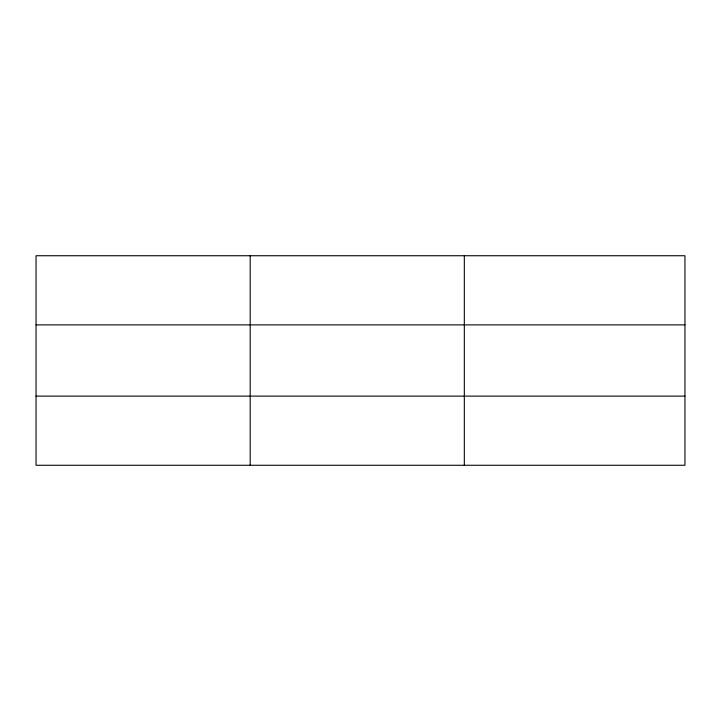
<?xml version="1.0" encoding="UTF-8"?>
<svg xmlns="http://www.w3.org/2000/svg" width="721" height="721" viewBox="0 0 721 721"><rect width="100%" height="100%" fill="white"/><g stroke="black" fill="none" stroke-linecap="round" stroke-linejoin="round"><path stroke-width="1.08" d="M250.187 465.27L250.187 255.73M464.324 465.27L464.324 255.73M684.95 324.883L684.95 255.73L36.05 255.73L36.05 465.27L684.95 465.27L684.95 324.883L36.05 324.883M36.05 396.117L684.95 396.117"/></g></svg>
